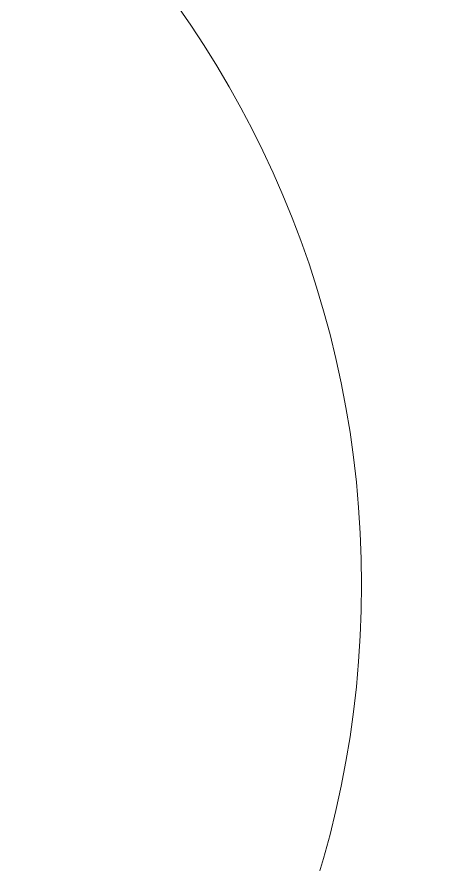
# Model space of a CAD drawing. Header units: metres. Extents: x 617 to 1370, y 693 to 852.
# Drawn here: x 1048.8 to 1058.14, y 823.65 to 842.73 of the extents above; entities that cross this region are included whole.
import ezdxf

# ---------------------------------------------------------------- set-up
doc = ezdxf.new("R2010")
doc.units = ezdxf.units.M
doc.header["$MEASUREMENT"] = 0
doc.header["$PDMODE"] = 2
doc.header["$PDSIZE"] = 50
doc.layers.get('0').update_dxf_attribs({"lineweight": 0})
doc.layers.get('Defpoints').update_dxf_attribs({"lineweight": 0})
doc.layers.add('ED', color=30, linetype='Continuous', lineweight=0)
doc.styles.get("Standard").update_dxf_attribs({"font": 'verdana.ttf', "height": 0.18})
doc.dimstyles.new('ED', dxfattribs={"dimscale": 0, "dimtxt": 0.18, "dimasz": 0.18, "dimexe": 0, "dimexo": 0, "dimgap": 0.09, "dimtad": 1, "dimtoh": 1, "dimzin": 3, "dimdsep": 46, "dimtxsty": 'Standard', "dimblk": 'OBLIQUE', "dimcen": 0.09, "dimse1": 1, "dimse2": 1, "dimclrd": 251, "dimclrt": 30, "dimadec": 0, "dimazin": 0, "dimtfac": 1, "dimtmove": 0, "dimatfit": 3, "dimldrblk": 'ARCHTICK', "dimfxl": 1, "dimtolj": 1, "dimtzin": 0, "dimarcsym": 0})

# ---------------------------------------------------------------- blocks, each defined once
blk = doc.blocks.new('_Oblique')
at = {"color": 0, "linetype": 'ByBlock', "lineweight": -2}
blk.add_line((-0.5, -0.5), (0.5, 0.5), dxfattribs=at)
blk = doc.blocks.new('*D65')
at = {"layer": 'Defpoints', "color": 0}
for p in [(1046.787, 826.51), (1047.681, 826.51), (1075.707, 825.896)]:
    blk.add_point(p, dxfattribs=at)
at = {"layer": 'ED', "color": 251, "lineweight": -2}
blk.add_line((1047.681, 825.896), (1047.681, 826.51), dxfattribs=at)
at = {"layer": 'ED', "color": 251, "lineweight": -2, "xscale": 0.18, "yscale": 0.18, "zscale": 0.18}
for p, rotation in [((1047.681, 826.51), 90), ((1047.681, 825.896), 270)]:
    blk.add_blockref('_Oblique', p, dxfattribs=dict(at, rotation=rotation))
at = {"layer": 'ED', "color": 30, "insert": (1047.32, 826.203), "char_height": 0.18, "attachment_point": 5, "rotation": 90}
blk.add_mtext('\\A1;2\'-0"\\P(0.60) ', dxfattribs=at)
blk = doc.blocks.new('_ArchTick')
at = {"color": 0, "const_width": 0.15}
blk.add_lwpolyline([(-0.5, -0.5), (0.5, 0.5)], dxfattribs=at)

msp = doc.modelspace()

# ---------------------------------------------------------------- linework, layer by layer
at = {"color": 2}
msp.add_circle((1034.053, 829.959), 22.5, dxfattribs=at)

# ---------------------------------------------------------------- dimensions: what is measured, and where the dimension line sits
at = {"layer": 'ED'}
dim = msp.add_linear_dim(base=(1047.681, 826.51), p1=(1075.707, 825.896), p2=(1046.787, 826.51), angle=90, text='2\'-0"\\P(0.60) ', dimstyle='ED', override={"dimscale": 1, "dimpost": '\\X'}, dxfattribs=at)
dim.commit()
dim.dimension.update_dxf_attribs({"geometry": '*D65', "text_midpoint": (1047.681, 826.203), "dimtype": 160})

doc.saveas('drawing.dxf')
